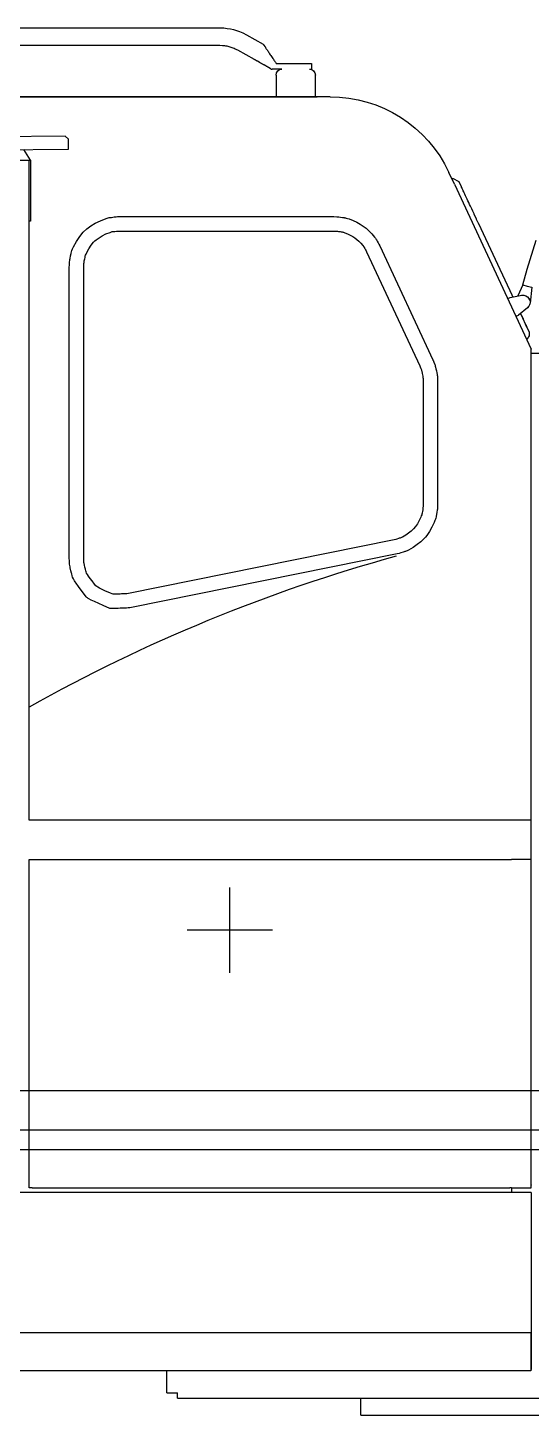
# Model space of a CAD drawing. Header units: millimetres. Extents: x -2078669 to -1085629, y -5987148 to 310365.
# Drawn here: x -1478922 to -1477001, y -2357978 to -2352686 of the extents above; entities that cross this region are included whole.
import ezdxf

# ---------------------------------------------------------------- set-up
doc = ezdxf.new("R2010")
doc.units = ezdxf.units.MM
doc.header["$LTSCALE"] = 500
doc.linetypes.add('CENTER', pattern=[6, 3, -1, 1, -1])
doc.layers.add('2', color=7, linetype='Continuous')
doc.layers.add('D-BYP-STRB', color=5, linetype='Continuous', lineweight=25)

# ---------------------------------------------------------------- blocks, each defined once
blk = doc.blocks.new('A$C57306f55')
at = {"layer": 'D-BYP-STRB', "linetype": 'Continuous'}
for p, q in [((5474.6, 4086.3), (5449.2, 4072.1)), ((5597.5, 4096.9), (5515.4, 4096.9)), ((5515.4, 4069.7), (5597.5, 4069.7)), ((5462.5, 4048.4), (5487.9, 4062.6)), ((5369.5, 3991.7), (5369.5, 4024.7)), ((5375.5, 4042.5), (5375.5, 4033.7)), ((5380.5, 4042.5), (5375.5, 4042.5)), ((5378.5, 4033.7), (5375.5, 4033.7)), ((5429.4, 4042.5), (5380.5, 4042.5)), ((5420.5, 4033.7), (5435.4, 4033.7)), ((5429.5, 4024.7), (5429.5, 3991.7)), ((5437, 4033.7), (5435.4, 4033.7)), ((5438.1, 4034.7), (5437, 4033.7)), ((5346.9, 3991.7), (5366.9, 3991.7)), ((5369.5, 3991.7), (5366.9, 3991.7)), ((5367, 3991.7), (5847, 3991.7)), ((5374, 3991.7), (5369.5, 3991.7)), ((5371.2, 3991.7), (5371.2, 3991.7)), ((5425, 3991.7), (5374, 3991.7)), ((5429.5, 3991.7), (5425, 3991.7)), ((5846.9, 3991.7), (5429.5, 3991.7)), ((5746, 3914.9), (5746.1, 3926.7)), ((5746.1, 3926.7), (5751.2, 3931.7)), ((5751.2, 3931.7), (6706.7, 3922)), ((5746, 3911.7), (5746, 3914.9)), ((6696.5, 3902.1), (5746, 3911.7)), ((5804, 3894.7), (5814.2, 3911)), ((5157.2, 3858.1), (5165.7, 3876.3)), ((5804, 3894.7), (5804, 3801.7)), ((6685.9, 3894.7), (5804, 3894.7)), ((5806, 3801.7), (5806, 3894.7)), ((5157.2, 3858.1), (5040, 3606.7)), ((5146.6, 3854.3), (5150, 3861.6)), ((5150, 3861.6), (5159.9, 3867)), ((5120.4, 3798.1), (5073.2, 3697.1)), ((5668, 3808.7), (5341.1, 3808.7)), ((5804, 3801.7), (5806, 3801.7)), ((5806, 2888), (5806, 3801.7)), ((5046.4, 3728.6), (5032.5, 3772.6)), ((5668, 3786.7), (5341.1, 3786.7)), ((5271.3, 3764.3), (5190.2, 3590.4)), ((5291.2, 3755), (5210.2, 3581.2)), ((5052.8, 3704.5), (5046.4, 3728.6)), ((5723, 3287.3), (5723, 3731.7)), ((5745, 3287.3), (5745, 3731.8)), ((5046.1, 3702.7), (5039.3, 3700.9)), ((5039.3, 3700.9), (5041.9, 3676.9)), ((5043.5, 3683.8), (5043.5, 3683.8)), ((5052.8, 3704.5), (5046.1, 3702.7)), ((5052.8, 3704.5), (5060.3, 3687.7)), ((5072.3, 3685.5), (5054.6, 3688.7)), ((5075.7, 3683.9), (5072.3, 3685.5)), ((5073.2, 3697.1), (5073.2, 3697.1)), ((5045.8, 3669.7), (5059.6, 3658.3)), ((5063.1, 3656.7), (5059.6, 3658.3)), ((5020, 3599.9), (5040, 3599.9)), ((5040, 2331.7), (5040, 3606.7)), ((5183, 3557.9), (5183, 3369.7)), ((5205, 3557.9), (5205, 3369.7)), ((5249.1, 3315.8), (5657.1, 3233.4)), ((5244.8, 3294.3), (5652.8, 3211.8)), ((5040.1, 2888), (5070, 2888)), ((5070, 2888), (5801.4, 2888)), ((5801.4, 2888), (5806, 2888)), ((5040, 2827.7), (5070, 2827.7)), ((5806, 2827.7), (5070, 2827.7)), ((5082.2, 2828), (5082.2, 2827.7)), ((5082.3, 2828), (5082.3, 2827.9)), ((5082.3, 2827.9), (5082.3, 2827.7)), ((5806, 2331.3), (5806, 2827.8)), ((5500, 2719.9), (5500, 2719.9)), ((5500, 2719.9), (5500, 2719.9)), ((5500, 2719.9), (5500, 2719.9)), ((5500, 2719.9), (5500, 2719.9)), ((5500, 2719.9), (5500, 2719.9)), ((4637, 2474.9), (6508.1, 2474.9)), ((4637, 2414.9), (6556.3, 2414.9)), ((4637, 2384.9), (6579.3, 2384.9)), ((5040, 2326.7), (5040, 2331.7)), ((5806, 2326.7), (5806, 2331.3)), ((5070, 2326.7), (5040, 2326.7)), ((5040, 2319.9), (7029.5, 2319.9)), ((5040, 2319.9), (5040, 2307.9)), ((5040, 2307.9), (5040, 2061.9)), ((5070, 2326.7), (5070, 2319.9)), ((5070, 2326.7), (5072.5, 2326.7)), ((5801.4, 2326.7), (5072.5, 2326.7)), ((5801.4, 2326.7), (5803.7, 2326.7)), ((5803.7, 2326.7), (5806, 2326.7)), ((5040.5, 2105.9), (6982.5, 2105.9)), ((5040.5, 2105.9), (5040.5, 2047.7)), ((5040, 2061.9), (5040, 2049.9)), ((5040.5, 2049.9), (5040, 2049.9)), ((5040.5, 2047.7), (6982.5, 2047.7)), ((5596, 2013.9), (5596, 2047.7)), ((5580, 2005.9), (5580, 2013.9)), ((5596, 2013.9), (5580, 2013.9)), ((5050, 2005.9), (4900, 2005.9)), ((5580, 2005.9), (5050, 2005.9)), ((5300, 1979.9), (5300, 2005.9)), ((5300, 1979.9), (3300, 1979.9))]:
    blk.add_line(p, q, dxfattribs=at)
at = {"layer": 'D-BYP-STRB', "linetype": 'CENTER'}
for p, q in [((5500, 2654.9), (5500, 2784.9)), ((5435, 2719.9), (5565, 2719.9))]:
    blk.add_line(p, q, dxfattribs=at)
at = {"layer": 'D-BYP-STRB', "linetype": 'Continuous'}
for points in [[(5515.4, 4096.9), (5509.2, 4096.6), (5503.9, 4096), (5498.9, 4095.3), (5494.4, 4094.2), (5489.9, 4092.9), (5485.2, 4091.2), (5480.2, 4089), (5474.6, 4086.3)], [(5601.5, 4096.9), (5601.3, 4096.9), (5601.1, 4096.9), (5600.9, 4096.9), (5600.6, 4096.9), (5600.4, 4096.9), (5600.1, 4096.9), (5599.8, 4096.9), (5599.5, 4096.9), (5599.2, 4096.9), (5598.9, 4096.9), (5598.6, 4096.9), (5598.3, 4096.9), (5598.1, 4096.9), (5597.9, 4096.9), (5597.7, 4096.9), (5597.5, 4096.9)], [(5847.6, 4096.9), (5837.3, 4096.9), (5824.9, 4096.9), (5810.9, 4096.9), (5795.3, 4096.9), (5778.7, 4096.9), (5761.1, 4096.9), (5743, 4096.9), (5724.6, 4096.9), (5706.2, 4096.9), (5688, 4096.9), (5670.5, 4096.9), (5653.8, 4096.9), (5638.3, 4096.9), (5624.2, 4096.9), (5611.8, 4096.9), (5601.5, 4096.9)], [(5449.2, 4072.1), (5449.2, 4072.1), (5449.2, 4072.1), (5449.2, 4072.1), (5449.2, 4072.1), (5449.2, 4072.1), (5449.2, 4072.1), (5449.2, 4072.1), (5449.2, 4072), (5449.1, 4071.9), (5449, 4071.9), (5449, 4071.8), (5449, 4071.8), (5449, 4071.7), (5448.9, 4071.7), (5448.9, 4071.6), (5448.8, 4071.6), (5448.8, 4071.5), (5448.7, 4071.4), (5448.6, 4071.2), (5448, 4070.3), (5447.9, 4070.2), (5446.5, 4068.1), (5446.2, 4067.6), (5445.8, 4067.1), (5445.4, 4066.5), (5445, 4065.8), (5444.4, 4065), (5443.8, 4064.1), (5443.2, 4063.1), (5442.5, 4062.1), (5441.7, 4061), (5440.9, 4059.7), (5440.1, 4058.5), (5439.2, 4057.1), (5438.3, 4055.7), (5437.3, 4054.4), (5436.4, 4052.9), (5435.5, 4051.5), (5434.5, 4050.2), (5433.6, 4048.8), (5432.8, 4047.5), (5431.9, 4046.3), (5431.2, 4045.2), (5430.5, 4044.2), (5429.9, 4043.3), (5429.4, 4042.5)], [(5487.9, 4062.6), (5491.7, 4064.4), (5493.4, 4065.2), (5495, 4065.8), (5496.6, 4066.5), (5498.2, 4067), (5499.7, 4067.5), (5501.2, 4067.9), (5502.7, 4068.3), (5504.3, 4068.6), (5505.9, 4068.9), (5507.6, 4069.1), (5509.4, 4069.3), (5511.3, 4069.5), (5515.4, 4069.7)], [(5597.5, 4069.7), (5597.7, 4069.7), (5597.9, 4069.7), (5598.1, 4069.7), (5598.3, 4069.7), (5598.6, 4069.7), (5598.9, 4069.7), (5599.2, 4069.7), (5599.5, 4069.7), (5599.8, 4069.7), (5600.1, 4069.7), (5600.4, 4069.7), (5600.6, 4069.7), (5600.9, 4069.7), (5601.1, 4069.7), (5601.3, 4069.7), (5601.5, 4069.7)], [(5601.5, 4069.7), (5611.8, 4069.7), (5624.2, 4069.7), (5638.3, 4069.7), (5653.8, 4069.7), (5670.5, 4069.7), (5688, 4069.7), (5706.2, 4069.7), (5724.6, 4069.7), (5743, 4069.7), (5761.1, 4069.7), (5778.7, 4069.7), (5795.3, 4069.7), (5810.9, 4069.7), (5824.9, 4069.7), (5837.3, 4069.7), (5847.6, 4069.7)], [(5438.1, 4034.7), (5438.1, 4034.7), (5438.1, 4034.7), (5438.1, 4034.7), (5438.1, 4034.7), (5438.1, 4034.7), (5438.1, 4034.7), (5438.1, 4034.7), (5438.1, 4034.7), (5438.1, 4034.7), (5438.1, 4034.7), (5438.1, 4034.7), (5438.1, 4034.7), (5438.1, 4034.7), (5438.1, 4034.7), (5438.1, 4034.7), (5438.1, 4034.7), (5438.1, 4034.7), (5438.1, 4034.7), (5438.1, 4034.7), (5438.1, 4034.7), (5438.1, 4034.7), (5438.1, 4034.7), (5438.1, 4034.7), (5438.1, 4034.7), (5438.1, 4034.7), (5438.1, 4034.7), (5438.1, 4034.7), (5438.1, 4034.7), (5438.1, 4034.7), (5438.1, 4034.7), (5438.1, 4034.7), (5438.1, 4034.7), (5438.1, 4034.7), (5438.1, 4034.7), (5438.1, 4034.7), (5438.1, 4034.7), (5438.1, 4034.7), (5438.1, 4034.7), (5438.1, 4034.7), (5438.1, 4034.7), (5438.1, 4034.7), (5438.1, 4034.7), (5438.1, 4034.7), (5438.1, 4034.7), (5438.1, 4034.7), (5438.1, 4034.7), (5438.1, 4034.7), (5438.1, 4034.7), (5438.1, 4034.7), (5438.1, 4034.7), (5438.1, 4034.7), (5438.1, 4034.7), (5438.1, 4034.7), (5438.1, 4034.7), (5438.1, 4034.7), (5438.1, 4034.7), (5438.1, 4034.7), (5438.1, 4034.7), (5438.1, 4034.7), (5438.1, 4034.7), (5438.1, 4034.7), (5438.1, 4034.7), (5438.1, 4034.7), (5438.1, 4034.7), (5438.1, 4034.7), (5438.1, 4034.7), (5438.1, 4034.7), (5438.1, 4034.7), (5438.1, 4034.7), (5438.1, 4034.7), (5438.1, 4034.7), (5438.1, 4034.7), (5438.1, 4034.7), (5438.1, 4034.7), (5438.1, 4034.7), (5438.2, 4034.7), (5438.2, 4034.7), (5438.2, 4034.7), (5438.2, 4034.7), (5438.2, 4034.7), (5438.2, 4034.7), (5438.2, 4034.7), (5438.2, 4034.8), (5438.2, 4034.8), (5438.2, 4034.8), (5438.2, 4034.8), (5438.2, 4034.8), (5438.2, 4034.8), (5438.2, 4034.8), (5438.3, 4034.8), (5438.3, 4034.8), (5438.3, 4034.9), (5438.4, 4034.9), (5438.4, 4034.9), (5438.4, 4034.9), (5438.5, 4034.9), (5438.5, 4034.9), (5438.5, 4035), (5438.6, 4035), (5438.6, 4035), (5438.6, 4035), (5438.7, 4035), (5438.7, 4035.1), (5438.7, 4035.1), (5438.7, 4035.1), (5438.8, 4035.1), (5438.8, 4035.1), (5438.8, 4035.1), (5438.9, 4035.2), (5438.9, 4035.2), (5438.9, 4035.2), (5439, 4035.2), (5439, 4035.2), (5439.1, 4035.3), (5439.1, 4035.3), (5439.1, 4035.3), (5439.2, 4035.3), (5439.2, 4035.4), (5439.3, 4035.4), (5439.3, 4035.4), (5439.4, 4035.4), (5439.4, 4035.5), (5439.5, 4035.5), (5439.5, 4035.5), (5439.6, 4035.6), (5439.6, 4035.6), (5439.7, 4035.6), (5439.7, 4035.6), (5439.8, 4035.7), (5439.8, 4035.7), (5439.9, 4035.7), (5439.9, 4035.8), (5440, 4035.8), (5440.1, 4035.9), (5440.1, 4035.9), (5440.2, 4035.9), (5440.3, 4036), (5440.4, 4036), (5440.7, 4036.2), (5441, 4036.4), (5441, 4036.4), (5441.6, 4036.7), (5441.9, 4036.9), (5442.2, 4037), (5442.5, 4037.2), (5442.8, 4037.4), (5443.2, 4037.6), (5443.6, 4037.8), (5443.9, 4038), (5444.3, 4038.2), (5446.2, 4039.3), (5446.3, 4039.3), (5446.5, 4039.5), (5446.8, 4039.6), (5447.1, 4039.8), (5447.4, 4039.9), (5447.6, 4040.1), (5447.9, 4040.2), (5448.1, 4040.4), (5448.3, 4040.5), (5448.4, 4040.5), (5450.3, 4041.6), (5450.9, 4041.9), (5451.5, 4042.2), (5452.2, 4042.6), (5452.9, 4043), (5453.6, 4043.4), (5454.2, 4043.8), (5454.9, 4044.1), (5455.4, 4044.4), (5457.7, 4045.7), (5458, 4045.9), (5458.3, 4046.1), (5458.7, 4046.2), (5459, 4046.4), (5459.4, 4046.7), (5459.7, 4046.8), (5460.1, 4047), (5460.3, 4047.2), (5460.5, 4047.3), (5460.8, 4047.5), (5460.9, 4047.5), (5461, 4047.6), (5461.2, 4047.6), (5461.3, 4047.7), (5461.5, 4047.8), (5461.7, 4047.9), (5461.9, 4048.1), (5462.1, 4048.2), (5462.3, 4048.3), (5462.5, 4048.4)], [(5437.1, 4033.8), (5437.1, 4033.8), (5437.1, 4033.7), (5437, 4033.7), (5437, 4033.7), (5437, 4033.7), (5437, 4033.7), (5437, 4033.7), (5437, 4033.7), (5437, 4033.7), (5437, 4033.7), (5437, 4033.7), (5437, 4033.7), (5437, 4033.7), (5437, 4033.7), (5437, 4033.7), (5437, 4033.7)], [(5437.1, 4033.8), (5437.1, 4033.8), (5437.1, 4033.8), (5437.2, 4033.9), (5437.2, 4033.9), (5437.3, 4034), (5437.4, 4034), (5437.4, 4034.1), (5437.5, 4034.1), (5437.6, 4034.2), (5437.6, 4034.3), (5437.7, 4034.3), (5437.8, 4034.4), (5437.8, 4034.4), (5437.9, 4034.5), (5437.9, 4034.5), (5437.9, 4034.5)], [(5120.3, 3798.1), (5120.6, 3798.7), (5121, 3799.4), (5121.4, 3800.3), (5121.8, 3801.2), (5122.3, 3802.2), (5122.8, 3803.3), (5123.3, 3804.4), (5123.8, 3805.5), (5126.9, 3812.2), (5127.3, 3813.1), (5129.1, 3816.9), (5130.9, 3820.6), (5131.8, 3822.6), (5132.9, 3824.9), (5134, 3827.5), (5135.3, 3830.1), (5136.6, 3832.9), (5137.8, 3835.6), (5139.1, 3838.2), (5140.2, 3840.7), (5141.3, 3842.9), (5142.2, 3844.9), (5143, 3846.7), (5143.7, 3848.2), (5144.3, 3849.6), (5144.9, 3850.7), (5145.3, 3851.6), (5145.6, 3852.3), (5146.2, 3853.5), (5146.1, 3853.4), (5146.2, 3853.4), (5146.2, 3853.5), (5146.2, 3853.6), (5146.3, 3853.7), (5146.3, 3853.8), (5146.4, 3853.9), (5146.4, 3854), (5146.5, 3854.1), (5146.5, 3854.2), (5146.5, 3854.2), (5146.5, 3854.3), (5146.5, 3854.3), (5146.6, 3854.3), (5146.6, 3854.3), (5146.6, 3854.3), (5146.6, 3854.3)], [(5161.3, 3866.9), (5161.2, 3866.9), (5161.2, 3866.9), (5161.1, 3866.9), (5161, 3866.9), (5160.9, 3866.9), (5160.8, 3866.9), (5160.7, 3866.9), (5160.6, 3866.9), (5160.5, 3867), (5160.4, 3867), (5160.3, 3867), (5160.2, 3867), (5160.1, 3867), (5160, 3867), (5159.9, 3867), (5159.9, 3867)], [(5341.1, 3808.7), (5336.9, 3808.6), (5335.1, 3808.5), (5333.5, 3808.3), (5331, 3808), (5327.8, 3807.5), (5325.7, 3807.2), (5325.1, 3807.1), (5323.6, 3806.8), (5322.2, 3806.5), (5320.4, 3806), (5318, 3805.2), (5311.8, 3802.8), (5306.1, 3800.2), (5300.9, 3797.4), (5296.3, 3794.4), (5292.1, 3791.1), (5287.8, 3787.1), (5283.5, 3782.6), (5279.2, 3777.5), (5277.9, 3775.9), (5277.1, 3774.8), (5276.6, 3774.1), (5276.4, 3773.6), (5276.2, 3773.2), (5275.9, 3772.5), (5275.1, 3771.3), (5273.6, 3768.8), (5272.5, 3766.7), (5271.3, 3764.3)], [(5745, 3731.8), (5744.9, 3734.7), (5744.8, 3737.3), (5744.6, 3739.7), (5744.3, 3741.9), (5744.1, 3743.4), (5743.8, 3745), (5742.9, 3749), (5742.2, 3752.3), (5742, 3753.2), (5741.6, 3755.2), (5741, 3757.1), (5740, 3759.5), (5738.5, 3762.7), (5733.9, 3770.9), (5728.9, 3778.4), (5723.6, 3784.8), (5718.2, 3790.1), (5712.2, 3794.6), (5705.3, 3798.7), (5697.3, 3802.5), (5688.5, 3805.9), (5685.9, 3806.8), (5684, 3807.4), (5682.9, 3807.6), (5682.5, 3807.6), (5682.1, 3807.6), (5681.6, 3807.5), (5680.5, 3807.6), (5678.4, 3807.9), (5676.3, 3808.2), (5674.7, 3808.4), (5673.2, 3808.6), (5671.6, 3808.7), (5669.9, 3808.7), (5668, 3808.7)], [(5341.1, 3786.7), (5338.1, 3786.7), (5335.7, 3786.5), (5333.9, 3786.2), (5331.6, 3785.9), (5330.2, 3785.6), (5329.7, 3785.6), (5328.6, 3785.4), (5327.6, 3785.2), (5326.3, 3784.8), (5324.7, 3784.2), (5320.2, 3782.5), (5316.1, 3780.7), (5312.4, 3778.6), (5310.7, 3777.6), (5309.1, 3776.5), (5306.1, 3774.1), (5303.1, 3771.3), (5300, 3768.1), (5296.9, 3764.5), (5295.4, 3762.6), (5295.1, 3762.1), (5294.9, 3761.7), (5294.8, 3761.4), (5293.9, 3760), (5292.9, 3758.2), (5292.1, 3756.8), (5291.2, 3755)], [(5723, 3731.7), (5722.9, 3733.8), (5722.8, 3735.6), (5722.7, 3737.4), (5722.5, 3738.9), (5722.1, 3741.2), (5721.5, 3744.1), (5721, 3746.4), (5720.9, 3747), (5720.6, 3748.5), (5720.2, 3749.8), (5719.4, 3751.6), (5718.4, 3753.8), (5715.1, 3759.7), (5711.5, 3765), (5707.8, 3769.6), (5705.8, 3771.6), (5703.9, 3773.4), (5699.6, 3776.6), (5694.7, 3779.6), (5689, 3782.3), (5682.7, 3784.7), (5680.8, 3785.4), (5679.5, 3785.8), (5678.7, 3785.9), (5678.1, 3785.9), (5677.7, 3785.9), (5676.9, 3785.9), (5675.5, 3786.2), (5672.8, 3786.5), (5670.6, 3786.7), (5668, 3786.7)], [(5042.3, 3681.4), (5042.4, 3681.5), (5042.4, 3681.6), (5042.5, 3681.8), (5042.5, 3681.9), (5042.6, 3682.1), (5042.7, 3682.3), (5042.8, 3682.5), (5042.8, 3682.6), (5042.9, 3682.8), (5043, 3683), (5043.1, 3683.2), (5043.2, 3683.3), (5043.3, 3683.5), (5043.4, 3683.6), (5043.4, 3683.7), (5043.5, 3683.8)], [(5043.5, 3683.8), (5043.5, 3683.8), (5043.4, 3683.7), (5043.4, 3683.7), (5043.3, 3683.6), (5043.3, 3683.5), (5043.2, 3683.4), (5043.2, 3683.3), (5043.1, 3683.2), (5043.1, 3683.2), (5043, 3683.1), (5043, 3683), (5043, 3682.9), (5042.9, 3682.8), (5042.9, 3682.8), (5042.9, 3682.7), (5042.8, 3682.6)], [(5073.2, 3697.1), (5072.8, 3696.2), (5072.4, 3695.2), (5071.9, 3694.1), (5071.3, 3692.9), (5070.8, 3691.8), (5070.3, 3690.6), (5069.8, 3689.6), (5069.4, 3688.7), (5069, 3688), (5068.8, 3687.4), (5068.6, 3687), (5068.4, 3686.7), (5068.3, 3686.5), (5068.3, 3686.4), (5068.2, 3686.3), (5068.2, 3686.2)], [(5073.2, 3697.1), (5072.9, 3696.4), (5072.5, 3695.5), (5072.1, 3694.6), (5071.6, 3693.6), (5071.1, 3692.5), (5070.6, 3691.5), (5070.2, 3690.6), (5069.8, 3689.7), (5069.4, 3688.9), (5069.1, 3688.3), (5068.9, 3687.8), (5068.7, 3687.3), (5068.5, 3686.9), (5068.4, 3686.6), (5068.3, 3686.4), (5068.2, 3686.2)], [(5072.3, 3685.5), (5072.3, 3685.5), (5072.3, 3685.5), (5072.3, 3685.5), (5072.3, 3685.5), (5072.3, 3685.5), (5072.3, 3685.5), (5072.3, 3685.5), (5072.3, 3685.5), (5072.3, 3685.5), (5072.3, 3685.5), (5072.3, 3685.5), (5072.3, 3685.5), (5072.3, 3685.5), (5072.3, 3685.5), (5072.3, 3685.5), (5072.3, 3685.5)], [(5042.3, 3681.4), (5042.3, 3681.4), (5042.3, 3681.4), (5042.3, 3681.4), (5042.3, 3681.4), (5042.3, 3681.4), (5042.3, 3681.4), (5042.3, 3681.4), (5042.3, 3681.4), (5042.3, 3681.4), (5042.3, 3681.4), (5042.3, 3681.4), (5042.3, 3681.4), (5042.3, 3681.4), (5042.3, 3681.4), (5042.3, 3681.4), (5042.3, 3681.4)], [(5056.4, 3660.9), (5055.9, 3660), (5055.4, 3658.8), (5054.8, 3657.5), (5054.1, 3656), (5053.3, 3654.4), (5052.5, 3652.6), (5051.7, 3650.8), (5050.8, 3648.9), (5045, 3636.4), (5044.7, 3635.9), (5044.4, 3635.2), (5044.2, 3634.7), (5044, 3634.4), (5044, 3634.3), (5044, 3634.3), (5044, 3634.4), (5044.1, 3634.5), (5044.1, 3634.6), (5044.1, 3634.6), (5044.1, 3634.6), (5044.1, 3634.5), (5044, 3634.4), (5044, 3634.2), (5043.9, 3634.1), (5043.8, 3634), (5043.8, 3633.8), (5043.7, 3633.7), (5043.7, 3633.7), (5043.7, 3633.6), (5043.7, 3633.6), (5043.6, 3633.6), (5043.6, 3633.6), (5043.6, 3633.6), (5043.6, 3633.6)], [(5056.4, 3660.9), (5056.2, 3660.5), (5056, 3660.1), (5055.7, 3659.5), (5055.4, 3658.7), (5055, 3657.9), (5054.5, 3656.9), (5054, 3655.8), (5053.4, 3654.5), (5048.6, 3644.2), (5048, 3642.9), (5047.6, 3642.2), (5047.4, 3641.7), (5047.3, 3641.5), (5047.3, 3641.4), (5047.3, 3641.4), (5047.3, 3641.5), (5047.4, 3641.6), (5047.4, 3641.7), (5047.4, 3641.8), (5047.4, 3641.7), (5047.4, 3641.7), (5047.4, 3641.6), (5047.3, 3641.4), (5047.2, 3641.3), (5047.2, 3641.2), (5047.1, 3641.1), (5047.1, 3641), (5047, 3640.9), (5047, 3640.9), (5047, 3640.8), (5047, 3640.8), (5047, 3640.8), (5047, 3640.8), (5047, 3640.8)], [(5047, 3640.8), (5047, 3640.9), (5047, 3640.9), (5047.1, 3640.9), (5047.1, 3641), (5047.1, 3641.1), (5047.2, 3641.1), (5047.2, 3641.2), (5047.2, 3641.3), (5047.7, 3642.3), (5048, 3642.9), (5048.9, 3644.9), (5049.2, 3645.6), (5049.4, 3645.9), (5049.5, 3646.3), (5049.7, 3646.6), (5049.9, 3646.9), (5050, 3647.2), (5050.1, 3647.5), (5050.2, 3647.7), (5050.3, 3647.9)], [(5059.6, 3658.3), (5059.6, 3658.3), (5059.6, 3658.3), (5059.6, 3658.3), (5059.6, 3658.3), (5059.6, 3658.3), (5059.6, 3658.3), (5059.6, 3658.3), (5059.6, 3658.3), (5059.6, 3658.3), (5059.6, 3658.3), (5059.6, 3658.3), (5059.6, 3658.3), (5059.6, 3658.3), (5059.6, 3658.3), (5059.6, 3658.3), (5059.6, 3658.3)], [(5043.6, 3633.6), (5043.6, 3633.6), (5043.6, 3633.5), (5043.6, 3633.5), (5043.6, 3633.5), (5043.6, 3633.5), (5043.6, 3633.4), (5043.6, 3633.4), (5043.6, 3633.3), (5043.5, 3633.3), (5043.3, 3632.8), (5043.2, 3631.9), (5043.1, 3630.5), (5043, 3629.2), (5043.2, 3628), (5043.4, 3626.9), (5043.8, 3625.9), (5044.3, 3624.8), (5045, 3623.7), (5045.9, 3622.5)], [(5043.2, 3627.7), (5043.1, 3627.8), (5043.1, 3627.7), (5043.4, 3626.9), (5044.3, 3625.3), (5045.8, 3622.5)], [(5047, 3640.8), (5046.9, 3640.5), (5046.7, 3640.2), (5046.5, 3639.8), (5046.3, 3639.3), (5046.1, 3638.8), (5045.8, 3638.3), (5045.6, 3637.8), (5045.3, 3637.2), (5045.1, 3636.7), (5044.8, 3636.1), (5044.6, 3635.6), (5044.4, 3635.1), (5044.2, 3634.7), (5044, 3634.3), (5043.8, 3633.9), (5043.6, 3633.6)], [(5045.9, 3622.5), (5045.9, 3622.5), (5045.9, 3622.4), (5046, 3622.3), (5046.1, 3622.3), (5046.1, 3622.2), (5046.2, 3622.1), (5046.3, 3622.1), (5046.3, 3622), (5046.4, 3621.9), (5046.5, 3621.8), (5046.6, 3621.8), (5046.6, 3621.7), (5046.7, 3621.6), (5046.8, 3621.6), (5046.8, 3621.5), (5046.9, 3621.5)], [(5190.2, 3590.4), (5190, 3589.9), (5189.7, 3589.3), (5189.4, 3588.6), (5189.1, 3587.8), (5188.8, 3587.1), (5188.5, 3586.3), (5188.2, 3585.5), (5187.9, 3584.8), (5187.8, 3584.8), (5187.2, 3583.3), (5186.8, 3582.1), (5186.4, 3580.7), (5186, 3579), (5185.4, 3576.6), (5184.8, 3573.6), (5184.2, 3570.6), (5183.7, 3568), (5183.4, 3566.6), (5183.3, 3565.4), (5183.2, 3564.5), (5183.2, 3563.3), (5183.2, 3563), (5183.2, 3562.4), (5183.2, 3561.7), (5183.1, 3561), (5183.1, 3560.3), (5183.1, 3559.6), (5183.1, 3559), (5183, 3558.4), (5183, 3557.9)], [(5210.2, 3581.2), (5210, 3580.8), (5209.8, 3580.4), (5209.6, 3579.9), (5209.4, 3579.3), (5209.1, 3578.8), (5208.9, 3578.2), (5208.7, 3577.7), (5208.5, 3577.2), (5208.5, 3577.1), (5208, 3576.1), (5207.7, 3575.2), (5207.4, 3574.2), (5207.1, 3573), (5206.3, 3569.2), (5205.5, 3565.2), (5205.2, 3563.3), (5205.1, 3561.8), (5205.1, 3561.6), (5205.1, 3561.1), (5205.1, 3560.7), (5205.1, 3560.2), (5205.1, 3559.7), (5205, 3559.2), (5205, 3558.7), (5205, 3558.3), (5205, 3557.9)], [(5183, 3369.7), (5183.1, 3367.1), (5183.2, 3364.8), (5183.3, 3362.6), (5183.5, 3360.7), (5184, 3357.8), (5184.7, 3354.2), (5185.2, 3351.5), (5185.3, 3350.7), (5185.7, 3348.9), (5186.1, 3347.2), (5186.9, 3345.1), (5188.1, 3342.3), (5191.6, 3334.9), (5195.4, 3328.2), (5197.4, 3325.1), (5199.4, 3322.3), (5201.6, 3319.6), (5203.7, 3317.2), (5205.9, 3315), (5208.4, 3312.7), (5213.9, 3308.3), (5220.3, 3304.1), (5227.3, 3300), (5229.5, 3298.9), (5231, 3298.2), (5231.9, 3297.8), (5232.3, 3297.7), (5232.6, 3297.6), (5233.1, 3297.6), (5234, 3297.3), (5235.7, 3296.7), (5238.9, 3295.7), (5241.6, 3294.9), (5244.8, 3294.3)], [(5205, 3369.7), (5205.1, 3366.2), (5205.2, 3364.7), (5205.4, 3363.3), (5205.7, 3361.3), (5206.2, 3358.6), (5206.6, 3356.7), (5206.6, 3356.1), (5206.9, 3354.9), (5207.2, 3353.7), (5207.8, 3352.1), (5208.6, 3350.2), (5211.1, 3344.9), (5213.8, 3340.1), (5216.7, 3335.9), (5219.8, 3332.2), (5223.1, 3329), (5227.1, 3325.9), (5231.6, 3322.8), (5236.6, 3319.9), (5238.2, 3319.1), (5239.2, 3318.6), (5239.9, 3318.3), (5240.4, 3318.2), (5240.8, 3318.2), (5241.4, 3318), (5242.6, 3317.6), (5244.9, 3316.8), (5246.8, 3316.3), (5249.1, 3315.8)], [(5652.8, 3211.8), (5655.1, 3211.7), (5657.9, 3211.6), (5661, 3211.4), (5664.2, 3211.3), (5667.4, 3211.1), (5670.4, 3211), (5673.3, 3210.8), (5675.7, 3210.7), (5676, 3210.7), (5679.7, 3210.6), (5680.9, 3210.6), (5681.9, 3210.8), (5683, 3211), (5684.2, 3211.4), (5687.9, 3212.9), (5693.1, 3215.3), (5699.7, 3218.3), (5706.3, 3221.3), (5711.4, 3223.8), (5715.1, 3225.6), (5716.3, 3226.3), (5717.3, 3227.1), (5718.1, 3227.8), (5719, 3228.8), (5721.7, 3232.1), (5726.9, 3239), (5731.1, 3244.6), (5734.5, 3249.4), (5735.8, 3251.3), (5736.9, 3253.1), (5738.7, 3256), (5739.9, 3258.6), (5740.7, 3260.8), (5741.3, 3263.5), (5741.5, 3264.6), (5742.4, 3268.3), (5743.5, 3272.7), (5743.9, 3274.5), (5744.2, 3276.2), (5744.5, 3278.6), (5744.7, 3281.2), (5744.9, 3284), (5745, 3287.3)], [(5657.1, 3233.4), (5658.8, 3233.3), (5660.8, 3233.2), (5662.9, 3233.1), (5665.2, 3233), (5667.5, 3232.9), (5669.7, 3232.8), (5671.7, 3232.7), (5673.5, 3232.6), (5673.7, 3232.6), (5676.3, 3232.5), (5677.9, 3232.6), (5679.6, 3233.1), (5682.2, 3234.2), (5690.6, 3238), (5699, 3241.9), (5701.6, 3243.2), (5703.2, 3244.2), (5704.4, 3245.5), (5706.3, 3247.9), (5710.1, 3252.8), (5713.1, 3256.8), (5715.5, 3260.2), (5717.2, 3262.8), (5718.5, 3264.9), (5719.4, 3266.7), (5719.9, 3268.4), (5720.4, 3270.3), (5720.5, 3271.1), (5721.2, 3273.7), (5721.9, 3276.8), (5722.4, 3279.3), (5722.6, 3281), (5722.8, 3282.9), (5722.9, 3284.9), (5723, 3287.3)]]:
    blk.add_lwpolyline(points, dxfattribs=at)
for centre, radius, start, end in [((5378.5, 4024.7), 9, 90, 180), ((5420.5, 4024.7), 9, 0, 90), ((5346.9, 3791.7), 200, 90, 155), ((5052.7, 3678.1), 10.9, 79.526, 147.8695), ((5075.6, 3683.7), 0.2, 335.0006, 65), ((5052.7, 3678.1), 10.9, 162.1025, 230.4828), ((5052.7, 3678.1), 10.8, 193.4264, 230.4868), ((5063.1, 3656.8), 0.2, 245, 334.9999), ((4582.5, 880.6), 2500, 60.7001, 74.614), ((5044.6, 2331.3), 4.6, 180, 183.3096)]:
    blk.add_arc(centre, radius, start, end, dxfattribs=at)

msp = doc.modelspace()

# ---------------------------------------------------------------- block references
at = {"layer": '2', "xscale": -2.5, "yscale": 2.5, "zscale": 2.5}
msp.add_blockref('A$C57306f55', (-1464401.3, -2362928.2, 708000), dxfattribs=at)

doc.saveas('drawing.dxf')
